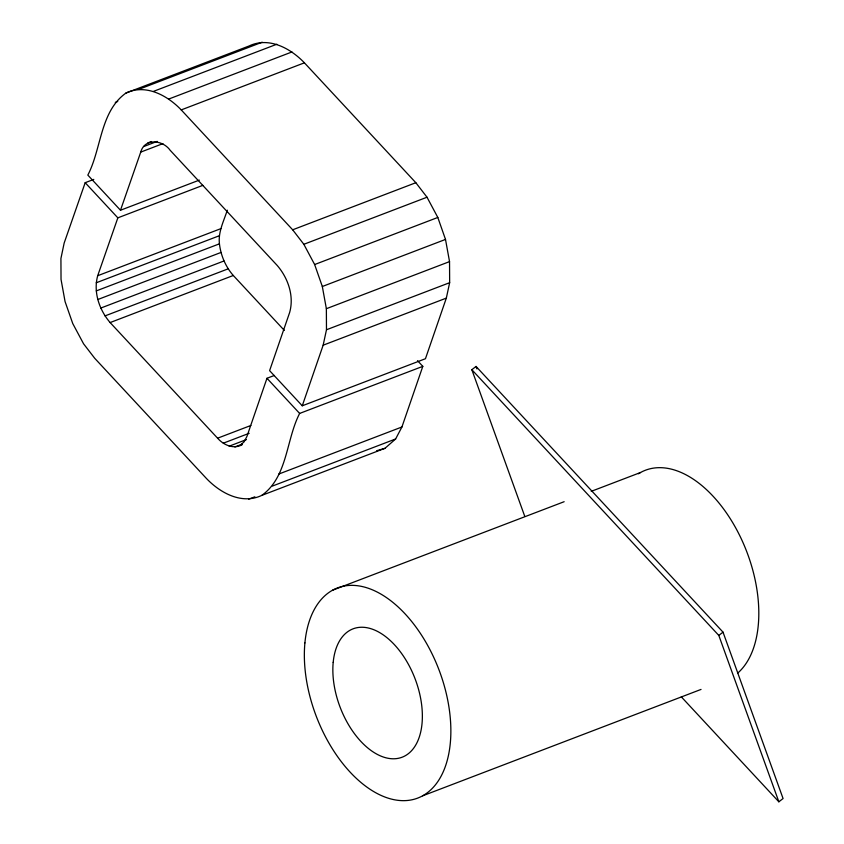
<?xml version="1.0" encoding="UTF-8"?>
<svg xmlns="http://www.w3.org/2000/svg" width="844" height="844" viewBox="0 0 844 844"><rect width="100%" height="100%" fill="white"/><g stroke="black" fill="none" stroke-linecap="round" stroke-linejoin="round"><path stroke-width="1.27" d="M242.407 444.566C233.777 449.609 223.681 445.168 217.604 438.194L110.121 322.566C99.307 309.98 93.156 292.108 97.693 275.724L117.843 217.847L202.834 185.363M284.344 330.415L233.292 275.482C225.527 266.672 220.822 255.458 219.429 243.832C218.026 231.973 223.797 221.128 227.3 210.177M120.492 210.24L140.737 152.099C144.577 137.73 162.913 139.977 170.129 150.253L277.275 265.533C288.11 278.151 294.313 296.096 289.64 312.502L269.605 370.653L302.268 405.795L323.157 345.196L326.48 329.761L326.364 308.704L322.324 286.506L314.643 264.541L303.84 244.296L292.668 229.8L181.228 109.91C167.418 95.425 145.727 83.567 125.925 93.062C99.993 111.661 101.565 148.818 87.829 175.088L120.492 210.24L199.332 180.11M302.268 405.795L425.45 358.721L446.328 298.122L449.652 282.687L449.536 261.619L445.505 239.432L437.814 217.457L427.011 197.222L415.839 182.715L304.41 62.825C290.589 48.351 268.909 36.482 249.096 45.977L125.925 93.062M274.363 375.453L266.968 378.281L246.923 436.475L244.074 441.876L239.949 445.505M93.8 179.403L85.181 182.694L64.155 243.072L60.926 258.486L61.032 279.396L65.072 301.593L72.753 323.558L83.567 343.793L94.728 358.299L206.495 478.537C220.305 493.023 241.996 504.881 261.798 495.386C287.741 476.849 286 439.682 299.641 413.433L422.812 366.349L417.516 360.652M261.798 495.386L384.98 448.312L395.625 438.975L401.923 426.99L422.812 366.349M524.768 516.37L471.838 369.704L476.048 366.444L723.023 632.156L783.074 798.54L778.854 801.8L681.319 696.859M778.854 801.8L718.803 635.416L723.023 632.156M139.007 89.274L262.178 42.2M115.28 102.398L117.738 101.449M153.629 91.31L276.811 44.236M168.8 99.022L291.982 51.948M181.228 109.91L304.41 62.825M147.784 142.942L151.477 141.528M143.649 146.571L157.195 141.391M140.737 152.099L162.913 143.628M97.693 275.724L220.864 228.65M96.205 282.793L219.387 235.719M96.258 290.916L219.429 243.832M97.82 299.525L220.991 252.451M292.668 229.8L415.839 182.715M100.805 308.06L223.976 260.975M104.994 315.909L228.175 268.835M303.84 244.296L427.011 197.222M110.121 322.566L233.292 275.482M314.643 264.541L437.814 217.457M322.324 286.506L445.505 239.432M326.364 308.704L449.536 261.619M326.48 329.761L449.652 282.687M323.157 345.196L446.328 298.122M217.604 438.194L250.858 425.481M223.301 443.184L249.17 433.299M229.188 446.181L246.437 439.587M234.864 446.972L242.26 444.144M278.742 474.064L401.923 426.99M272.443 486.049L395.625 438.975M248.716 499.173L254.877 496.81M332.578 590.22L564.151 501.705M591.243 491.345L640.522 472.513M422.654 795.818L701.037 689.421M376.656 450.717L384.98 448.312M471.838 369.704L718.803 635.416M85.181 182.694L117.843 217.847M266.968 378.281L299.641 413.433M476.048 366.444L476.944 368.912M638.402 473.779A112.484 65.61 69.1 0 1 739.365 534.864A112.484 65.61 69.1 0 1 737.751 673.069M333.19 662.403A68.723 40.09 69.1 0 0 395.055 758.735A68.723 40.09 69.1 0 0 404.603 657.909A68.723 40.09 69.1 0 0 333.19 662.403M304.906 642.917A112.484 65.61 69.1 0 0 406.164 800.576A112.484 65.61 69.1 0 0 421.789 635.553A112.484 65.61 69.1 0 0 304.906 642.917"/></g></svg>
